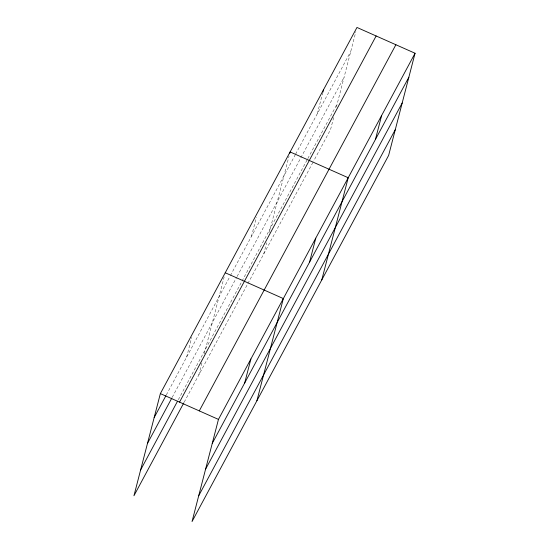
<?xml version="1.0" encoding="UTF-8"?>
<svg xmlns="http://www.w3.org/2000/svg" width="549" height="549" viewBox="0 0 549 549"><rect width="100%" height="100%" fill="white"/><g stroke="black" fill="none" stroke-linecap="round" stroke-linejoin="round"><path stroke-width="0.41" stroke-dasharray="2.75 2.06" d="M186.605 357.173L191.738 337.319M198.827 374.919L201.95 362.827M204.242 353.961L224.17 276.909M251.476 236.338L256.397 217.322M263.698 254.091L266.622 242.809M269.333 232.33L289.048 156.074M317.336 113.677L322.688 93.001M333.668 117.507L330.546 129.598L313.63 161.097M336.379 107.028L355.889 31.588M166.326 394.93L229.99 276.367M230.395 275.612L295.19 154.928M295.595 154.173L350.756 51.434M172.228 397.311L236.694 277.238M237.106 276.483L344.086 77.231M178.329 399.727L307.419 159.299M307.817 158.551L337.216 103.802M184.231 402.108L247.482 284.3M247.887 283.545L313.232 161.845"/><path stroke-width="0.82" d="M415.051 53.246L218.454 419.402L192.04 521.55L388.637 155.394L415.051 53.246L356.96 27.45L160.363 393.606L133.949 495.754L183.819 402.863M289.694 153.596L290.119 151.943L348.21 177.739L321.789 279.887M244.689 382.969L250.893 358.984M322.901 92.177L323.539 89.693M256.911 400.722L283.332 298.567L225.241 272.771M309.567 262.141L315.771 238.156M375.427 139.473L381.63 115.496M154.166 417.583L165.922 395.685M147.496 443.379L171.823 398.066M140.619 469.958L177.519 401.237M179.537 402.115L376.134 35.966M199.287 410.885L395.884 44.737M212.25 443.386L408.847 77.231M205.58 469.175L402.177 103.027M198.711 495.754L395.307 129.605M160.363 393.606L218.454 419.402"/></g></svg>
